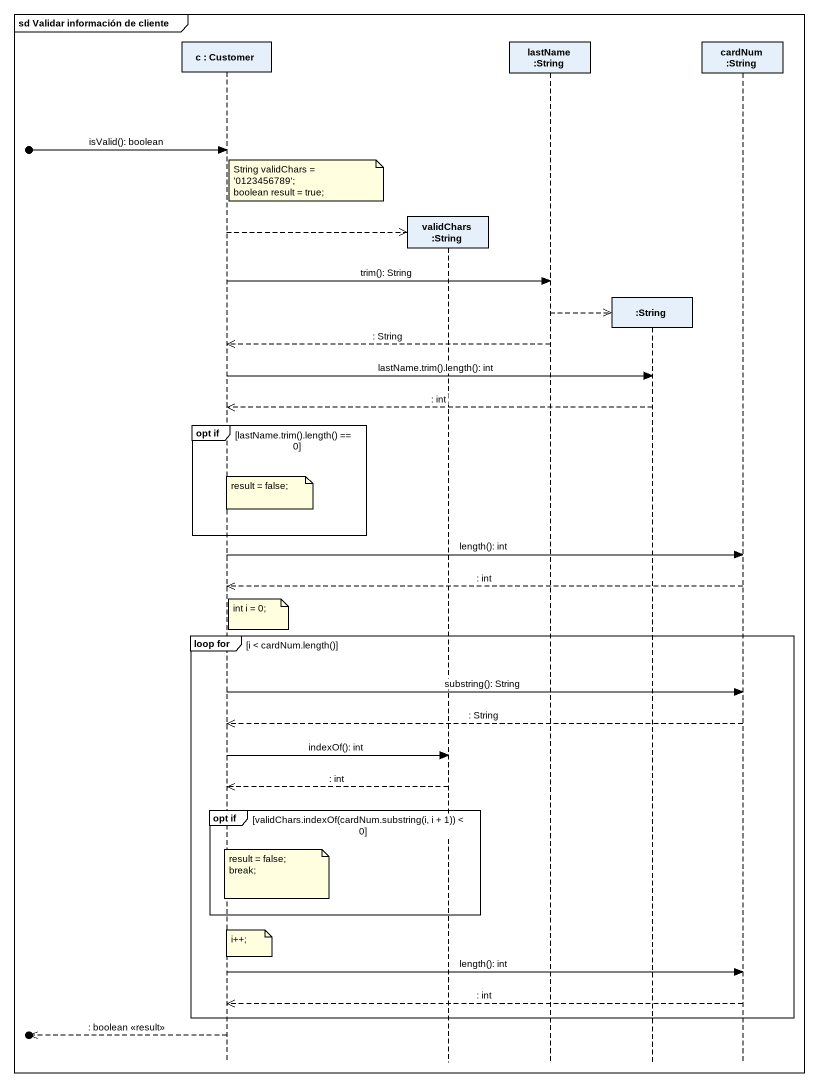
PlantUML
@startuml
mainframe sd Validar información de cliente
hide footbox
participant "c : Customer" as c
participant "validChars :String" as validChars_String
participant "lastName :String" as lastName_String
participant ":String" as String
participant "cardNum :String" as cardNum_String

[o-> c : isValid(): boolean
note right of c
  String validChars = '0123456789';
  boolean result = true;
end note
c -->> validChars_String **
c -> lastName_String : trim(): String
lastName_String -->> String **
lastName_String -->> c : : String
c -> String : lastName.trim().length(): int
String -->> c : : int
group opt if [lastName.trim().length() == 0]
  note over c : result = false;
end
c -> cardNum_String : length(): int
cardNum_String -->> c : : int
note right of c : int i = 0;
group loop for [i < cardNum.length()]
  c -> cardNum_String : substring(): String
  cardNum_String -->> c : : String
  c -> validChars_String : indexOf(): int
  validChars_String -->> c : : int
  group opt if [validChars.indexOf(cardNum.substring(i, i + 1)) < 0]
    note over c
      result = false;
      break;
    end note
  end
  note over c : i++;
  c -> cardNum_String : length(): int
  cardNum_String -->> c : : int
end
[o<<-- c : : boolean <<result>>
@enduml
